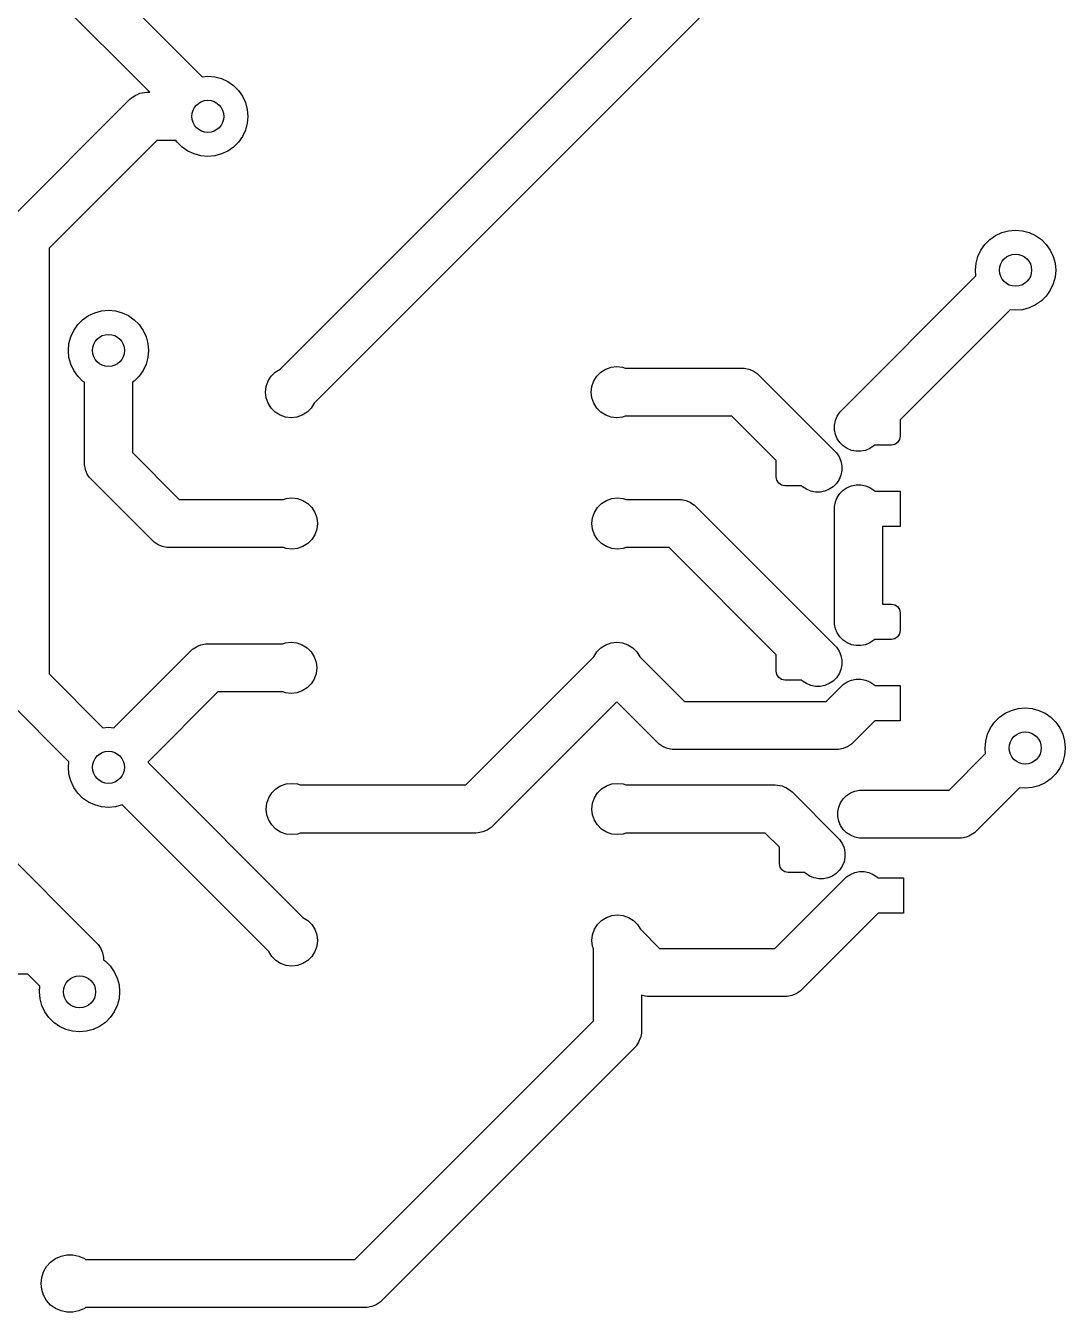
# Model space of a CAD drawing. Extents: x -0.03 to 4.48, y -0.11 to 2.88.
# Drawn here: x 1.538 to 2.815, y -0.108 to 1.471 of the extents above; entities that cross this region are included whole.
import ezdxf

# ---------------------------------------------------------------- set-up
doc = ezdxf.new("R2010")
doc.units = 0
doc.header["$MEASUREMENT"] = 0
doc.layers.add('BLACK', color=7, linetype='CONTINUOUS')

msp = doc.modelspace()

# ---------------------------------------------------------------- linework, layer by layer
at = {"layer": 'BLACK', "linetype": 'CONTINUOUS'}
for p, q in [((1.8506, 1.0498), (2.4295, 1.6288)), ((1.6059, 1.5571), (1.7546, 1.4085)), ((2.437, 1.5528), (1.8923, 1.008)), ((1.6901, 1.3894), (1.5555, 1.524)), ((1.7546, 1.4085), (1.7614, 1.4091)), ((1.7614, 1.4091), (1.77, 1.4083)), ((1.77, 1.4083), (1.7782, 1.4061)), ((1.7782, 1.4061), (1.786, 1.4025)), ((1.786, 1.4025), (1.7931, 1.3975)), ((1.7931, 1.3975), (1.7991, 1.3915)), ((1.7991, 1.3915), (1.804, 1.3844)), ((1.5161, 1.2311), (1.6657, 1.3807)), ((1.6657, 1.3807), (1.6679, 1.3827)), ((1.6679, 1.3827), (1.6708, 1.3846)), ((1.6708, 1.3846), (1.6727, 1.3859)), ((1.6727, 1.3859), (1.6749, 1.3868)), ((1.6749, 1.3868), (1.678, 1.3881)), ((1.678, 1.3881), (1.6837, 1.3892)), ((1.6837, 1.3892), (1.6866, 1.3894)), ((1.6866, 1.3894), (1.6901, 1.3894)), ((1.804, 1.3844), (1.8077, 1.3767)), ((1.8077, 1.3767), (1.8099, 1.3684)), ((1.8099, 1.3684), (1.8106, 1.3598)), ((1.8106, 1.3598), (1.8099, 1.3513)), ((1.8077, 1.343), (1.804, 1.3352)), ((1.8099, 1.3513), (1.8077, 1.343)), ((1.6988, 1.3303), (1.5665, 1.198)), ((1.7222, 1.3303), (1.6988, 1.3303)), ((1.7237, 1.3282), (1.7222, 1.3303)), ((1.7298, 1.3221), (1.7237, 1.3282)), ((1.7991, 1.3282), (1.7931, 1.3221)), ((1.804, 1.3352), (1.7991, 1.3282)), ((1.7368, 1.3172), (1.7298, 1.3221)), ((1.7446, 1.3136), (1.7368, 1.3172)), ((1.7529, 1.3114), (1.7446, 1.3136)), ((1.7614, 1.3106), (1.7529, 1.3114)), ((1.77, 1.3114), (1.7614, 1.3106)), ((1.7782, 1.3136), (1.77, 1.3114)), ((1.786, 1.3172), (1.7782, 1.3136)), ((1.7931, 1.3221), (1.786, 1.3172)), ((2.7289, 1.2135), (2.7367, 1.2171)), ((2.7367, 1.2171), (2.745, 1.2193)), ((2.745, 1.2193), (2.7535, 1.2201)), ((2.7535, 1.2201), (2.7621, 1.2193)), ((2.7621, 1.2193), (2.7704, 1.2171)), ((2.7704, 1.2171), (2.7781, 1.2135)), ((2.7109, 1.1955), (2.7158, 1.2025)), ((2.7158, 1.2025), (2.7219, 1.2086)), ((2.7219, 1.2086), (2.7289, 1.2135)), ((2.7781, 1.2135), (2.7852, 1.2086)), ((2.7852, 1.2086), (2.7912, 1.2025)), ((2.7912, 1.2025), (2.7962, 1.1955)), ((1.5665, 1.198), (1.5665, 0.6752)), ((2.7051, 1.1794), (2.7073, 1.1877)), ((2.7073, 1.1877), (2.7109, 1.1955)), ((2.7962, 1.1955), (2.7998, 1.1877)), ((2.7998, 1.1877), (2.802, 1.1794)), ((2.7043, 1.1709), (2.7051, 1.1794)), ((2.7049, 1.164), (2.7043, 1.1709)), ((2.802, 1.1794), (2.8028, 1.1709)), ((2.8028, 1.1709), (2.802, 1.1623)), ((2.5398, 0.9988), (2.7049, 1.164)), ((2.7998, 1.154), (2.7962, 1.1463)), ((2.802, 1.1623), (2.7998, 1.154)), ((2.7912, 1.1392), (2.7852, 1.1332)), ((2.7962, 1.1463), (2.7912, 1.1392)), ((1.6308, 1.1209), (1.6394, 1.1217)), ((1.6394, 1.1217), (1.6479, 1.1209)), ((2.7467, 1.1223), (2.6118, 0.9874)), ((2.7535, 1.1217), (2.7467, 1.1223)), ((2.7621, 1.1224), (2.7535, 1.1217)), ((2.7704, 1.1246), (2.7621, 1.1224)), ((2.7781, 1.1282), (2.7704, 1.1246)), ((2.7852, 1.1332), (2.7781, 1.1282)), ((1.6017, 1.1041), (1.6077, 1.1101)), ((1.6077, 1.1101), (1.6148, 1.1151)), ((1.6148, 1.1151), (1.6225, 1.1187)), ((1.6225, 1.1187), (1.6308, 1.1209)), ((1.6479, 1.1209), (1.6562, 1.1187)), ((1.6562, 1.1187), (1.664, 1.1151)), ((1.664, 1.1151), (1.671, 1.1101)), ((1.671, 1.1101), (1.6771, 1.1041)), ((1.5931, 1.0893), (1.5968, 1.097)), ((1.5968, 1.097), (1.6017, 1.1041)), ((1.6771, 1.1041), (1.682, 1.097)), ((1.682, 1.097), (1.6856, 1.0893)), ((1.5902, 1.0724), (1.5909, 1.081)), ((1.5909, 1.081), (1.5931, 1.0893)), ((1.6856, 1.0893), (1.6878, 1.081)), ((1.6878, 1.081), (1.6886, 1.0724)), ((1.5909, 1.0639), (1.5902, 1.0724)), ((1.5931, 1.0556), (1.5909, 1.0639)), ((1.6878, 1.0639), (1.6856, 1.0556)), ((1.6886, 1.0724), (1.6878, 1.0639)), ((1.5968, 1.0478), (1.5931, 1.0556)), ((1.6017, 1.0408), (1.5968, 1.0478)), ((1.682, 1.0478), (1.6771, 1.0408)), ((1.6856, 1.0556), (1.682, 1.0478)), ((1.8392, 1.0409), (1.8441, 1.0459)), ((1.8441, 1.0459), (1.8501, 1.0496)), ((1.8501, 1.0496), (1.8506, 1.0498)), ((2.2392, 1.0409), (2.2441, 1.0459)), ((2.2441, 1.0459), (2.2501, 1.0496)), ((2.2501, 1.0496), (2.2568, 1.052)), ((2.2568, 1.052), (2.2638, 1.0528)), ((2.2638, 1.0528), (2.2708, 1.052)), ((2.2708, 1.052), (2.2742, 1.0508)), ((2.2742, 1.0508), (2.4173, 1.0508)), ((2.4173, 1.0508), (2.4202, 1.0506)), ((2.4202, 1.0506), (2.4259, 1.0495)), ((2.4259, 1.0495), (2.429, 1.0482)), ((2.429, 1.0482), (2.4312, 1.0473)), ((2.4312, 1.0473), (2.4361, 1.0441)), ((2.4361, 1.0441), (2.4382, 1.0421)), ((1.6077, 1.0347), (1.6017, 1.0408)), ((1.6098, 1.0333), (1.6077, 1.0347)), ((1.6098, 0.9346), (1.6098, 1.0333)), ((1.671, 1.0347), (1.6689, 1.0333)), ((1.6689, 1.0333), (1.6689, 0.9469)), ((1.6771, 1.0408), (1.671, 1.0347)), ((1.8323, 1.0213), (1.8331, 1.0283)), ((1.8331, 1.0283), (1.8354, 1.0349)), ((1.8354, 1.0349), (1.8392, 1.0409)), ((2.2323, 1.0213), (2.2331, 1.0283)), ((2.2331, 1.0283), (2.2354, 1.0349)), ((2.2354, 1.0349), (2.2392, 1.0409)), ((2.4382, 1.0421), (2.5315, 0.9488)), ((1.8331, 1.0143), (1.8323, 1.0213)), ((1.8354, 1.0076), (1.8331, 1.0143)), ((2.2331, 1.0143), (2.2323, 1.0213)), ((2.2354, 1.0076), (2.2331, 1.0143)), ((1.8392, 1.0016), (1.8354, 1.0076)), ((1.8441, 0.9966), (1.8392, 1.0016)), ((1.8501, 0.9929), (1.8441, 0.9966)), ((1.8834, 0.9966), (1.8774, 0.9929)), ((1.8884, 1.0016), (1.8834, 0.9966)), ((1.8922, 1.0076), (1.8884, 1.0016)), ((1.8923, 1.008), (1.8922, 1.0076)), ((2.2392, 1.0016), (2.2354, 1.0076)), ((2.2441, 0.9966), (2.2392, 1.0016)), ((2.2501, 0.9929), (2.2441, 0.9966)), ((2.5346, 0.9919), (2.5378, 0.9967)), ((2.5378, 0.9967), (2.5398, 0.9988)), ((1.8568, 0.9906), (1.8501, 0.9929)), ((1.8638, 0.9898), (1.8568, 0.9906)), ((1.8708, 0.9906), (1.8638, 0.9898)), ((1.8774, 0.9929), (1.8708, 0.9906)), ((2.2568, 0.9906), (2.2501, 0.9929)), ((2.2638, 0.9898), (2.2568, 0.9906)), ((2.2708, 0.9906), (2.2638, 0.9898)), ((2.2742, 0.9917), (2.2708, 0.9906)), ((2.4051, 0.9917), (2.2742, 0.9917)), ((2.4594, 0.9374), (2.4051, 0.9917)), ((2.5312, 0.9808), (2.5324, 0.9865)), ((2.5312, 0.9751), (2.5312, 0.9808)), ((2.5324, 0.9865), (2.5346, 0.9919)), ((2.6118, 0.9874), (2.6118, 0.9671)), ((2.5324, 0.9694), (2.5312, 0.9751)), ((2.5346, 0.964), (2.5324, 0.9694)), ((2.5378, 0.9592), (2.5346, 0.964)), ((2.6118, 0.9671), (2.611, 0.963)), ((2.5315, 0.9488), (2.5335, 0.9467)), ((2.5419, 0.9551), (2.5378, 0.9592)), ((2.5467, 0.9519), (2.5419, 0.9551)), ((2.5521, 0.9497), (2.5467, 0.9519)), ((2.5577, 0.9486), (2.5521, 0.9497)), ((2.5635, 0.9486), (2.5577, 0.9486)), ((2.5692, 0.9497), (2.5635, 0.9486)), ((2.5745, 0.9519), (2.5692, 0.9497)), ((2.5794, 0.9551), (2.5745, 0.9519)), ((2.5807, 0.9563), (2.5794, 0.9551)), ((2.601, 0.9563), (2.5807, 0.9563)), ((2.6051, 0.9571), (2.601, 0.9563)), ((2.6086, 0.9595), (2.6051, 0.9571)), ((2.611, 0.963), (2.6086, 0.9595)), ((1.61, 0.9318), (1.6098, 0.9346)), ((1.6689, 0.9469), (1.7264, 0.8894)), ((2.4594, 0.9171), (2.4594, 0.9374)), ((2.5335, 0.9467), (2.5367, 0.9419)), ((2.5367, 0.9419), (2.5389, 0.9365)), ((2.5389, 0.9365), (2.54, 0.9308)), ((1.6111, 0.9261), (1.61, 0.9318)), ((1.6121, 0.9236), (1.6111, 0.9261)), ((1.6133, 0.9207), (1.6121, 0.9236)), ((1.6159, 0.9169), (1.6133, 0.9207)), ((1.6165, 0.9159), (1.6159, 0.9169)), ((2.4603, 0.913), (2.4594, 0.9171)), ((2.5389, 0.9194), (2.5367, 0.914)), ((2.54, 0.9251), (2.5389, 0.9194)), ((2.54, 0.9308), (2.54, 0.9251)), ((1.6185, 0.9138), (1.6165, 0.9159)), ((1.6933, 0.839), (1.6185, 0.9138)), ((2.4626, 0.9095), (2.4603, 0.913)), ((2.4661, 0.9071), (2.4626, 0.9095)), ((2.4703, 0.9063), (2.4661, 0.9071)), ((2.4906, 0.9063), (2.4703, 0.9063)), ((2.4919, 0.9051), (2.4906, 0.9063)), ((2.4967, 0.9019), (2.4919, 0.9051)), ((2.5021, 0.8997), (2.4967, 0.9019)), ((2.5245, 0.9019), (2.5192, 0.8997)), ((2.5294, 0.9051), (2.5245, 0.9019)), ((2.5335, 0.9092), (2.5294, 0.9051)), ((2.5367, 0.914), (2.5335, 0.9092)), ((2.5378, 0.8967), (2.5419, 0.9008)), ((2.5419, 0.9008), (2.5467, 0.904)), ((2.5467, 0.904), (2.5521, 0.9062)), ((2.5521, 0.9062), (2.5577, 0.9073)), ((2.5577, 0.9073), (2.5635, 0.9073)), ((2.5635, 0.9073), (2.5692, 0.9062)), ((2.5692, 0.9062), (2.5745, 0.904)), ((2.5745, 0.904), (2.5794, 0.9008)), ((2.5794, 0.9008), (2.5805, 0.8996)), ((1.7264, 0.8894), (1.8542, 0.8894)), ((1.8542, 0.8894), (1.8576, 0.8905)), ((1.8576, 0.8905), (1.8646, 0.8913)), ((1.8646, 0.8913), (1.8716, 0.8905)), ((1.8716, 0.8905), (1.8782, 0.8882)), ((1.8782, 0.8882), (1.8842, 0.8845)), ((2.2449, 0.8845), (2.2509, 0.8882)), ((2.2509, 0.8882), (2.2576, 0.8905)), ((2.2576, 0.8905), (2.2646, 0.8913)), ((2.2646, 0.8913), (2.2716, 0.8905)), ((2.2716, 0.8905), (2.2749, 0.8894)), ((2.2749, 0.8894), (2.3402, 0.8894)), ((2.3402, 0.8894), (2.3431, 0.8892)), ((2.3431, 0.8892), (2.3487, 0.8881)), ((2.3487, 0.8881), (2.3519, 0.8868)), ((2.3519, 0.8868), (2.3541, 0.8859)), ((2.3541, 0.8859), (2.3585, 0.8829)), ((2.5077, 0.8986), (2.5021, 0.8997)), ((2.5135, 0.8986), (2.5077, 0.8986)), ((2.5192, 0.8997), (2.5135, 0.8986)), ((2.5312, 0.8808), (2.5324, 0.8865)), ((2.5324, 0.8865), (2.5346, 0.8919)), ((2.5346, 0.8919), (2.5378, 0.8967)), ((2.5805, 0.8996), (2.6118, 0.8996)), ((2.6118, 0.8996), (2.6118, 0.8563)), ((1.8842, 0.8845), (1.8892, 0.8795)), ((1.8892, 0.8795), (1.8929, 0.8735)), ((1.8929, 0.8735), (1.8953, 0.8669)), ((2.2339, 0.8669), (2.2362, 0.8735)), ((2.2362, 0.8735), (2.2399, 0.8795)), ((2.2399, 0.8795), (2.2449, 0.8845)), ((2.3585, 0.8829), (2.3589, 0.8827)), ((2.3589, 0.8827), (2.361, 0.8807)), ((2.361, 0.8807), (2.5315, 0.7102)), ((2.5311, 0.878), (2.5312, 0.8808)), ((2.5311, 0.7394), (2.5311, 0.878)), ((1.8953, 0.8669), (1.8961, 0.8598)), ((1.8961, 0.8598), (1.8953, 0.8528)), ((2.2331, 0.8598), (2.2339, 0.8669)), ((2.2339, 0.8528), (2.2331, 0.8598)), ((2.6118, 0.8563), (2.5902, 0.8563)), ((2.5902, 0.8563), (2.5902, 0.761)), ((1.6954, 0.837), (1.6933, 0.839)), ((1.8892, 0.8402), (1.8842, 0.8352)), ((1.8929, 0.8462), (1.8892, 0.8402)), ((1.8953, 0.8528), (1.8929, 0.8462)), ((2.2362, 0.8462), (2.2339, 0.8528)), ((2.2399, 0.8402), (2.2362, 0.8462)), ((2.2449, 0.8352), (2.2399, 0.8402)), ((1.7003, 0.8338), (1.6954, 0.837)), ((1.7025, 0.8329), (1.7003, 0.8338)), ((1.7056, 0.8316), (1.7025, 0.8329)), ((1.7113, 0.8305), (1.7056, 0.8316)), ((1.7142, 0.8303), (1.7113, 0.8305)), ((1.8542, 0.8303), (1.7142, 0.8303)), ((1.8576, 0.8291), (1.8542, 0.8303)), ((1.8646, 0.8283), (1.8576, 0.8291)), ((1.8716, 0.8291), (1.8646, 0.8283)), ((1.8782, 0.8315), (1.8716, 0.8291)), ((1.8842, 0.8352), (1.8782, 0.8315)), ((2.2509, 0.8315), (2.2449, 0.8352)), ((2.2576, 0.8291), (2.2509, 0.8315)), ((2.2646, 0.8283), (2.2576, 0.8291)), ((2.2716, 0.8291), (2.2646, 0.8283)), ((2.2749, 0.8303), (2.2716, 0.8291)), ((2.3279, 0.8303), (2.2749, 0.8303)), ((2.4594, 0.6988), (2.3279, 0.8303)), ((2.5902, 0.761), (2.601, 0.761)), ((2.601, 0.761), (2.6051, 0.7602)), ((2.6051, 0.7602), (2.6086, 0.7579)), ((2.6086, 0.7579), (2.611, 0.7543)), ((2.611, 0.7543), (2.6118, 0.7502)), ((2.6118, 0.7502), (2.6118, 0.7285)), ((2.5312, 0.7365), (2.5311, 0.7394)), ((2.5324, 0.7308), (2.5312, 0.7365)), ((2.5346, 0.7255), (2.5324, 0.7308)), ((2.6118, 0.7285), (2.611, 0.7244)), ((1.7499, 0.7097), (1.7528, 0.7109)), ((1.7528, 0.7109), (1.7585, 0.7121)), ((1.7585, 0.7121), (1.7614, 0.7122)), ((1.7614, 0.7122), (1.8534, 0.7122)), ((1.8534, 0.7122), (1.8568, 0.7134)), ((1.8568, 0.7134), (1.8638, 0.7142)), ((1.8638, 0.7142), (1.8708, 0.7134)), ((1.8708, 0.7134), (1.8774, 0.7111)), ((1.8774, 0.7111), (1.8834, 0.7073)), ((2.2441, 0.7073), (2.2501, 0.7111)), ((2.2501, 0.7111), (2.2568, 0.7134)), ((2.2568, 0.7134), (2.2638, 0.7142)), ((2.2638, 0.7142), (2.2708, 0.7134)), ((2.2708, 0.7134), (2.2774, 0.7111)), ((2.2774, 0.7111), (2.2834, 0.7073)), ((2.5378, 0.7206), (2.5346, 0.7255)), ((2.5419, 0.7165), (2.5378, 0.7206)), ((2.5467, 0.7133), (2.5419, 0.7165)), ((2.5521, 0.7111), (2.5467, 0.7133)), ((2.5577, 0.71), (2.5521, 0.7111)), ((2.5692, 0.7111), (2.5635, 0.71)), ((2.5745, 0.7133), (2.5692, 0.7111)), ((2.5794, 0.7165), (2.5745, 0.7133)), ((2.5805, 0.7177), (2.5794, 0.7165)), ((2.601, 0.7177), (2.5805, 0.7177)), ((2.6051, 0.7185), (2.601, 0.7177)), ((2.6086, 0.7209), (2.6051, 0.7185)), ((2.611, 0.7244), (2.6086, 0.7209)), ((1.6462, 0.6092), (1.7405, 0.7036)), ((1.7405, 0.7036), (1.7427, 0.7055)), ((1.7427, 0.7055), (1.7436, 0.7061)), ((1.7436, 0.7061), (1.7475, 0.7087)), ((1.7475, 0.7087), (1.7499, 0.7097)), ((1.8834, 0.7073), (1.8884, 0.7023)), ((1.8884, 0.7023), (1.8922, 0.6963)), ((1.8922, 0.6963), (1.8945, 0.6897)), ((2.0783, 0.539), (2.2352, 0.6959)), ((2.2352, 0.6959), (2.2354, 0.6963)), ((2.2354, 0.6963), (2.2392, 0.7023)), ((2.2392, 0.7023), (2.2441, 0.7073)), ((2.2834, 0.7073), (2.2884, 0.7023)), ((2.2884, 0.7023), (2.2922, 0.6963)), ((2.2922, 0.6963), (2.2923, 0.6959)), ((2.2923, 0.6959), (2.3469, 0.6413)), ((2.4594, 0.6785), (2.4594, 0.6988)), ((2.5315, 0.7102), (2.5335, 0.7081)), ((2.5335, 0.7081), (2.5367, 0.7033)), ((2.5367, 0.7033), (2.5389, 0.6979)), ((2.5389, 0.6979), (2.54, 0.6923)), ((2.5635, 0.71), (2.5577, 0.71)), ((1.8945, 0.6897), (1.8953, 0.6827)), ((1.8953, 0.6827), (1.8945, 0.6757)), ((2.5389, 0.6808), (2.5367, 0.6755)), ((2.54, 0.6865), (2.5389, 0.6808)), ((2.54, 0.6923), (2.54, 0.6865)), ((1.5665, 0.6752), (1.6325, 0.6092)), ((1.8922, 0.669), (1.8884, 0.663)), ((1.8945, 0.6757), (1.8922, 0.669)), ((2.4603, 0.6744), (2.4594, 0.6785)), ((2.4626, 0.6709), (2.4603, 0.6744)), ((2.4661, 0.6685), (2.4626, 0.6709)), ((2.4703, 0.6677), (2.4661, 0.6685)), ((2.4906, 0.6677), (2.4703, 0.6677)), ((2.4919, 0.6665), (2.4906, 0.6677)), ((2.4967, 0.6633), (2.4919, 0.6665)), ((2.5294, 0.6665), (2.5245, 0.6633)), ((2.5335, 0.6706), (2.5294, 0.6665)), ((2.5367, 0.6755), (2.5335, 0.6706)), ((2.5419, 0.6622), (2.5467, 0.6654)), ((2.5467, 0.6654), (2.5521, 0.6676)), ((2.5521, 0.6676), (2.5577, 0.6688)), ((2.5577, 0.6688), (2.5635, 0.6688)), ((2.5635, 0.6688), (2.5692, 0.6676)), ((2.5692, 0.6676), (2.5745, 0.6654)), ((2.5745, 0.6654), (2.5794, 0.6622)), ((1.7736, 0.6531), (1.688, 0.5675)), ((1.8534, 0.6531), (1.7736, 0.6531)), ((1.8568, 0.652), (1.8534, 0.6531)), ((1.8638, 0.6512), (1.8568, 0.652)), ((1.8708, 0.652), (1.8638, 0.6512)), ((1.8774, 0.6543), (1.8708, 0.652)), ((1.8834, 0.6581), (1.8774, 0.6543)), ((1.8884, 0.663), (1.8834, 0.6581)), ((2.5021, 0.6611), (2.4967, 0.6633)), ((2.5077, 0.66), (2.5021, 0.6611)), ((2.5135, 0.66), (2.5077, 0.66)), ((2.5192, 0.6611), (2.5135, 0.66)), ((2.5245, 0.6633), (2.5192, 0.6611)), ((2.5208, 0.6413), (2.5398, 0.6602)), ((2.5398, 0.6602), (2.5419, 0.6622)), ((2.5794, 0.6622), (2.5805, 0.661)), ((2.5805, 0.661), (2.6118, 0.661)), ((2.6118, 0.661), (2.6118, 0.6177)), ((1.5908, 0.5675), (1.5161, 0.6421)), ((2.2638, 0.6409), (2.1114, 0.4886)), ((2.3138, 0.5909), (2.2638, 0.6409)), ((2.3469, 0.6413), (2.5208, 0.6413)), ((2.7485, 0.6305), (2.7568, 0.6327)), ((2.7568, 0.6327), (2.7654, 0.6335)), ((2.7654, 0.6335), (2.7739, 0.6327)), ((2.7739, 0.6327), (2.7822, 0.6305)), ((2.5807, 0.6177), (2.5539, 0.5909)), ((2.6118, 0.6177), (2.5807, 0.6177)), ((2.7277, 0.6159), (2.7337, 0.622)), ((2.7337, 0.622), (2.7407, 0.6269)), ((2.7407, 0.6269), (2.7485, 0.6305)), ((2.7822, 0.6305), (2.79, 0.6269)), ((2.79, 0.6269), (2.797, 0.622)), ((2.797, 0.622), (2.8031, 0.6159)), ((1.6325, 0.6092), (1.6394, 0.6098)), ((1.6394, 0.6098), (1.6462, 0.6092)), ((2.7169, 0.5928), (2.7191, 0.6011)), ((2.7191, 0.6011), (2.7227, 0.6089)), ((2.7227, 0.6089), (2.7277, 0.6159)), ((2.8031, 0.6159), (2.808, 0.6089)), ((2.808, 0.6089), (2.8116, 0.6011)), ((2.8116, 0.6011), (2.8138, 0.5928)), ((2.3159, 0.589), (2.3138, 0.5909)), ((2.3207, 0.5858), (2.3159, 0.589)), ((2.3261, 0.5836), (2.3207, 0.5858)), ((2.5448, 0.5849), (2.5416, 0.5836)), ((2.547, 0.5858), (2.5448, 0.5849)), ((2.5518, 0.589), (2.547, 0.5858)), ((2.5539, 0.5909), (2.5518, 0.589)), ((2.7161, 0.5843), (2.7169, 0.5928)), ((2.8138, 0.5928), (2.8146, 0.5843)), ((2.3318, 0.5824), (2.3261, 0.5836)), ((2.3346, 0.5823), (2.3318, 0.5824)), ((2.5331, 0.5823), (2.3346, 0.5823)), ((2.536, 0.5824), (2.5331, 0.5823)), ((2.5416, 0.5836), (2.536, 0.5824)), ((2.672, 0.5327), (2.7167, 0.5774)), ((2.7167, 0.5774), (2.7161, 0.5843)), ((2.8138, 0.5757), (2.8116, 0.5674)), ((2.8146, 0.5843), (2.8138, 0.5757)), ((1.5902, 0.5606), (1.5908, 0.5675)), ((1.5909, 0.5521), (1.5902, 0.5606)), ((1.688, 0.5675), (1.6881, 0.5663)), ((1.6881, 0.5663), (1.8778, 0.3766)), ((2.808, 0.5596), (2.8031, 0.5526)), ((2.8116, 0.5674), (2.808, 0.5596)), ((1.5931, 0.5438), (1.5909, 0.5521)), ((1.5968, 0.536), (1.5931, 0.5438)), ((1.8449, 0.5341), (1.8509, 0.5378)), ((1.8509, 0.5378), (1.8576, 0.5402)), ((1.8576, 0.5402), (1.8646, 0.5409)), ((1.8646, 0.5409), (1.8716, 0.5402)), ((1.8716, 0.5402), (1.8749, 0.539)), ((1.8749, 0.539), (2.0783, 0.539)), ((2.2449, 0.5341), (2.2509, 0.5378)), ((2.2509, 0.5378), (2.2576, 0.5402)), ((2.2576, 0.5402), (2.2646, 0.5409)), ((2.2646, 0.5409), (2.2716, 0.5402)), ((2.2716, 0.5402), (2.2749, 0.539)), ((2.2749, 0.539), (2.4583, 0.539)), ((2.4583, 0.539), (2.4612, 0.5388)), ((2.4612, 0.5388), (2.4668, 0.5377)), ((2.4668, 0.5377), (2.4695, 0.5366)), ((2.7822, 0.538), (2.7739, 0.5358)), ((2.79, 0.5416), (2.7822, 0.538)), ((2.797, 0.5466), (2.79, 0.5416)), ((2.8031, 0.5526), (2.797, 0.5466)), ((1.6017, 0.529), (1.5968, 0.536)), ((1.6077, 0.5229), (1.6017, 0.529)), ((1.6148, 0.518), (1.6077, 0.5229)), ((1.8339, 0.5165), (1.8362, 0.5231)), ((1.8362, 0.5231), (1.8399, 0.5291)), ((1.8399, 0.5291), (1.8449, 0.5341)), ((2.2339, 0.5165), (2.2362, 0.5231)), ((2.2362, 0.5231), (2.2399, 0.5291)), ((2.2399, 0.5291), (2.2449, 0.5341)), ((2.4695, 0.5366), (2.4722, 0.5355)), ((2.4722, 0.5355), (2.4764, 0.5327)), ((2.4764, 0.5327), (2.477, 0.5323)), ((2.477, 0.5323), (2.4791, 0.5303)), ((2.4791, 0.5303), (2.5354, 0.474)), ((2.5385, 0.5171), (2.5417, 0.5219)), ((2.5417, 0.5219), (2.5458, 0.526)), ((2.5458, 0.526), (2.5506, 0.5292)), ((2.5506, 0.5292), (2.556, 0.5314)), ((2.556, 0.5314), (2.5617, 0.5325)), ((2.5617, 0.5325), (2.5646, 0.5327)), ((2.5646, 0.5327), (2.672, 0.5327)), ((2.7585, 0.5356), (2.7051, 0.4823)), ((2.7654, 0.535), (2.7585, 0.5356)), ((2.7739, 0.5358), (2.7654, 0.535)), ((1.6225, 0.5144), (1.6148, 0.518)), ((1.6308, 0.5122), (1.6225, 0.5144)), ((1.6394, 0.5114), (1.6308, 0.5122)), ((1.6479, 0.5122), (1.6394, 0.5114)), ((1.6562, 0.5144), (1.6479, 0.5122)), ((1.6564, 0.5145), (1.6562, 0.5144)), ((1.836, 0.3348), (1.6564, 0.5145)), ((1.8331, 0.5094), (1.8339, 0.5165)), ((1.8339, 0.5024), (1.8331, 0.5094)), ((2.2331, 0.5094), (2.2339, 0.5165)), ((2.2339, 0.5024), (2.2331, 0.5094)), ((2.5352, 0.506), (2.5363, 0.5117)), ((2.5352, 0.5003), (2.5352, 0.506)), ((2.5363, 0.5117), (2.5385, 0.5171)), ((1.4791, 0.491), (1.6248, 0.3453)), ((1.8362, 0.4958), (1.8339, 0.5024)), ((1.8399, 0.4898), (1.8362, 0.4958)), ((1.8449, 0.4848), (1.8399, 0.4898)), ((2.2362, 0.4958), (2.2339, 0.5024)), ((2.2399, 0.4898), (2.2362, 0.4958)), ((2.2449, 0.4848), (2.2399, 0.4898)), ((2.5363, 0.4946), (2.5352, 0.5003)), ((2.5385, 0.4892), (2.5363, 0.4946)), ((1.8509, 0.4811), (1.8449, 0.4848)), ((1.8576, 0.4787), (1.8509, 0.4811)), ((1.8646, 0.478), (1.8576, 0.4787)), ((1.8716, 0.4787), (1.8646, 0.478)), ((1.8749, 0.4799), (1.8716, 0.4787)), ((2.0906, 0.4799), (1.8749, 0.4799)), ((2.0934, 0.4801), (2.0906, 0.4799)), ((2.0991, 0.4812), (2.0934, 0.4801)), ((2.1023, 0.4825), (2.0991, 0.4812)), ((2.1045, 0.4834), (2.1023, 0.4825)), ((2.1093, 0.4866), (2.1045, 0.4834)), ((2.1114, 0.4886), (2.1093, 0.4866)), ((2.2509, 0.4811), (2.2449, 0.4848)), ((2.2576, 0.4787), (2.2509, 0.4811)), ((2.2646, 0.478), (2.2576, 0.4787)), ((2.2716, 0.4787), (2.2646, 0.478)), ((2.2749, 0.4799), (2.2716, 0.4787)), ((2.446, 0.4799), (2.2749, 0.4799)), ((2.4634, 0.4626), (2.446, 0.4799)), ((2.5354, 0.474), (2.5374, 0.4719)), ((2.5417, 0.4844), (2.5385, 0.4892)), ((2.5458, 0.4803), (2.5417, 0.4844)), ((2.5506, 0.4771), (2.5458, 0.4803)), ((2.556, 0.4749), (2.5506, 0.4771)), ((2.5617, 0.4738), (2.556, 0.4749)), ((2.6928, 0.4749), (2.6871, 0.4738)), ((2.696, 0.4762), (2.6928, 0.4749)), ((2.6982, 0.4771), (2.696, 0.4762)), ((2.703, 0.4803), (2.6982, 0.4771)), ((2.7051, 0.4823), (2.703, 0.4803)), ((2.4634, 0.4423), (2.4634, 0.4626)), ((2.5374, 0.4719), (2.5406, 0.4671)), ((2.5406, 0.4671), (2.5428, 0.4617)), ((2.5428, 0.4617), (2.544, 0.456)), ((2.5646, 0.4736), (2.5617, 0.4738)), ((2.6843, 0.4736), (2.5646, 0.4736)), ((2.6871, 0.4738), (2.6843, 0.4736)), ((2.4642, 0.4382), (2.4634, 0.4423)), ((2.5428, 0.4446), (2.5406, 0.4392)), ((2.544, 0.4503), (2.5428, 0.4446)), ((2.544, 0.456), (2.544, 0.4503)), ((2.4666, 0.4347), (2.4642, 0.4382)), ((2.4701, 0.4323), (2.4666, 0.4347)), ((2.4742, 0.4315), (2.4701, 0.4323)), ((2.4945, 0.4315), (2.4742, 0.4315)), ((2.4958, 0.4303), (2.4945, 0.4315)), ((2.5006, 0.4271), (2.4958, 0.4303)), ((2.506, 0.4249), (2.5006, 0.4271)), ((2.5285, 0.4271), (2.5231, 0.4249)), ((2.5333, 0.4303), (2.5285, 0.4271)), ((2.5374, 0.4344), (2.5333, 0.4303)), ((2.5406, 0.4392), (2.5374, 0.4344)), ((2.5458, 0.426), (2.5506, 0.4292)), ((2.5506, 0.4292), (2.556, 0.4314)), ((2.556, 0.4314), (2.5617, 0.4325)), ((2.5617, 0.4325), (2.5675, 0.4325)), ((2.5675, 0.4325), (2.5731, 0.4314)), ((2.5731, 0.4314), (2.5785, 0.4292)), ((2.5785, 0.4292), (2.5833, 0.426)), ((2.4578, 0.3382), (2.5437, 0.424)), ((2.5117, 0.4238), (2.506, 0.4249)), ((2.5175, 0.4238), (2.5117, 0.4238)), ((2.5231, 0.4249), (2.5175, 0.4238)), ((2.5437, 0.424), (2.5458, 0.426)), ((2.5833, 0.426), (2.5845, 0.4248)), ((2.5845, 0.4248), (2.6157, 0.4248)), ((2.6157, 0.4248), (2.6157, 0.3815)), ((2.2576, 0.3787), (2.2646, 0.3795)), ((2.2646, 0.3795), (2.2716, 0.3787)), ((2.5847, 0.3815), (2.491, 0.2878)), ((2.6157, 0.3815), (2.5847, 0.3815)), ((1.8778, 0.3766), (1.8782, 0.3764)), ((1.8782, 0.3764), (1.8842, 0.3727)), ((1.8842, 0.3727), (1.8892, 0.3677)), ((1.8892, 0.3677), (1.8929, 0.3617)), ((2.2362, 0.3617), (2.2399, 0.3677)), ((2.2399, 0.3677), (2.2449, 0.3727)), ((2.2449, 0.3727), (2.2509, 0.3764)), ((2.2509, 0.3764), (2.2576, 0.3787)), ((2.2716, 0.3787), (2.2782, 0.3764)), ((2.2782, 0.3764), (2.2842, 0.3727)), ((2.2842, 0.3727), (2.2892, 0.3677)), ((2.2892, 0.3677), (2.2929, 0.3617)), ((1.8929, 0.3617), (1.8953, 0.355)), ((1.8953, 0.355), (1.8961, 0.348)), ((1.8961, 0.348), (1.8953, 0.341)), ((2.2331, 0.348), (2.2339, 0.355)), ((2.2339, 0.341), (2.2331, 0.348)), ((2.2339, 0.355), (2.2362, 0.3617)), ((2.2929, 0.3617), (2.2931, 0.3613)), ((2.2931, 0.3613), (2.3162, 0.3382)), ((1.6248, 0.3453), (1.6268, 0.3431)), ((1.6268, 0.3431), (1.63, 0.3383)), ((1.63, 0.3383), (1.6322, 0.333)), ((1.6322, 0.333), (1.6333, 0.3273)), ((1.8362, 0.3344), (1.836, 0.3348)), ((1.8399, 0.3284), (1.8362, 0.3344)), ((1.8929, 0.3344), (1.8892, 0.3284)), ((1.8953, 0.341), (1.8929, 0.3344)), ((2.235, 0.3377), (2.2339, 0.341)), ((2.235, 0.2492), (2.235, 0.3377)), ((2.3162, 0.3382), (2.4578, 0.3382)), ((1.6333, 0.3273), (1.6335, 0.3244)), ((1.6335, 0.3244), (1.6335, 0.3242)), ((1.6335, 0.3242), (1.6356, 0.3227)), ((1.6356, 0.3227), (1.6416, 0.3167)), ((1.6416, 0.3167), (1.6466, 0.3096)), ((1.8449, 0.3234), (1.8399, 0.3284)), ((1.8509, 0.3197), (1.8449, 0.3234)), ((1.8576, 0.3173), (1.8509, 0.3197)), ((1.8646, 0.3165), (1.8576, 0.3173)), ((1.8716, 0.3173), (1.8646, 0.3165)), ((1.8782, 0.3197), (1.8716, 0.3173)), ((1.8842, 0.3234), (1.8782, 0.3197)), ((1.8892, 0.3284), (1.8842, 0.3234)), ((1.5405, 0.3067), (1.3647, 0.3067)), ((1.5553, 0.2919), (1.5405, 0.3067)), ((1.6466, 0.3096), (1.6502, 0.3019)), ((1.6502, 0.3019), (1.6524, 0.2936)), ((1.5547, 0.285), (1.5553, 0.2919)), ((1.5555, 0.2765), (1.5547, 0.285)), ((1.6524, 0.2936), (1.6531, 0.285)), ((1.6531, 0.285), (1.6524, 0.2765)), ((2.4888, 0.2858), (2.484, 0.2826)), ((2.491, 0.2878), (2.4888, 0.2858)), ((1.5577, 0.2682), (1.5555, 0.2765)), ((1.6524, 0.2765), (1.6502, 0.2682)), ((2.2954, 0.2804), (2.2941, 0.2809)), ((2.2941, 0.2809), (2.2941, 0.237)), ((2.301, 0.2793), (2.2954, 0.2804)), ((2.3039, 0.2791), (2.301, 0.2793)), ((2.4701, 0.2791), (2.3039, 0.2791)), ((2.473, 0.2793), (2.4701, 0.2791)), ((2.4787, 0.2804), (2.473, 0.2793)), ((2.4829, 0.2821), (2.4787, 0.2804)), ((2.484, 0.2826), (2.4829, 0.2821)), ((1.5613, 0.2604), (1.5577, 0.2682)), ((1.5662, 0.2534), (1.5613, 0.2604)), ((1.5723, 0.2473), (1.5662, 0.2534)), ((1.6416, 0.2534), (1.6356, 0.2473)), ((1.6466, 0.2604), (1.6416, 0.2534)), ((1.6502, 0.2682), (1.6466, 0.2604)), ((1.5793, 0.2424), (1.5723, 0.2473)), ((1.5871, 0.2388), (1.5793, 0.2424)), ((1.5954, 0.2366), (1.5871, 0.2388)), ((1.6208, 0.2388), (1.6125, 0.2366)), ((1.6285, 0.2424), (1.6208, 0.2388)), ((1.6356, 0.2473), (1.6285, 0.2424)), ((1.9421, -0.0437), (2.235, 0.2492)), ((2.2941, 0.237), (2.294, 0.2341)), ((1.6039, 0.2358), (1.5954, 0.2366)), ((1.6125, 0.2366), (1.6039, 0.2358)), ((2.2906, 0.2231), (2.288, 0.2192)), ((2.2926, 0.228), (2.2906, 0.2231)), ((2.2928, 0.2284), (2.2926, 0.228)), ((2.294, 0.2341), (2.2928, 0.2284)), ((2.2854, 0.2161), (1.9752, -0.0941)), ((2.2874, 0.2183), (2.2854, 0.2161)), ((2.288, 0.2192), (2.2874, 0.2183)), ((1.5635, -0.0524), (1.5684, -0.0469)), ((1.5684, -0.0469), (1.5744, -0.0425)), ((1.5744, -0.0425), (1.5812, -0.0395)), ((1.5812, -0.0395), (1.5884, -0.038)), ((1.5884, -0.038), (1.5958, -0.038)), ((1.5958, -0.038), (1.6031, -0.0395)), ((1.6031, -0.0395), (1.6098, -0.0425)), ((1.6098, -0.0425), (1.6114, -0.0437)), ((1.6114, -0.0437), (1.9421, -0.0437)), ((1.5575, -0.0659), (1.5598, -0.0588)), ((1.5598, -0.0588), (1.5635, -0.0524)), ((1.5567, -0.0732), (1.5575, -0.0659)), ((1.5575, -0.0806), (1.5567, -0.0732)), ((1.5598, -0.0876), (1.5575, -0.0806)), ((1.5635, -0.0941), (1.5598, -0.0876)), ((1.5684, -0.0996), (1.5635, -0.0941)), ((1.9752, -0.0941), (1.9731, -0.0961)), ((1.5744, -0.1039), (1.5684, -0.0996)), ((1.5812, -0.1069), (1.5744, -0.1039)), ((1.5884, -0.1085), (1.5812, -0.1069)), ((1.5958, -0.1085), (1.5884, -0.1085)), ((1.6031, -0.1069), (1.5958, -0.1085)), ((1.6098, -0.1039), (1.6031, -0.1069)), ((1.6114, -0.1028), (1.6098, -0.1039)), ((1.9543, -0.1028), (1.6114, -0.1028)), ((1.9572, -0.1026), (1.9543, -0.1028)), ((1.9629, -0.1015), (1.9572, -0.1026)), ((1.9675, -0.0996), (1.9629, -0.1015)), ((1.9682, -0.0993), (1.9675, -0.0996)), ((1.9731, -0.0961), (1.9682, -0.0993))]:
    msp.add_line(p, q, dxfattribs=at)
at = {"layer": 'BLACK'}
for centre in [(1.7614, 1.3598), (2.7535, 1.1709), (1.6394, 1.0724), (2.7654, 0.5843), (1.6394, 0.5606), (1.6039, 0.285)]:
    msp.add_circle(centre, 0.0197, dxfattribs=at)

doc.saveas('drawing.dxf')
